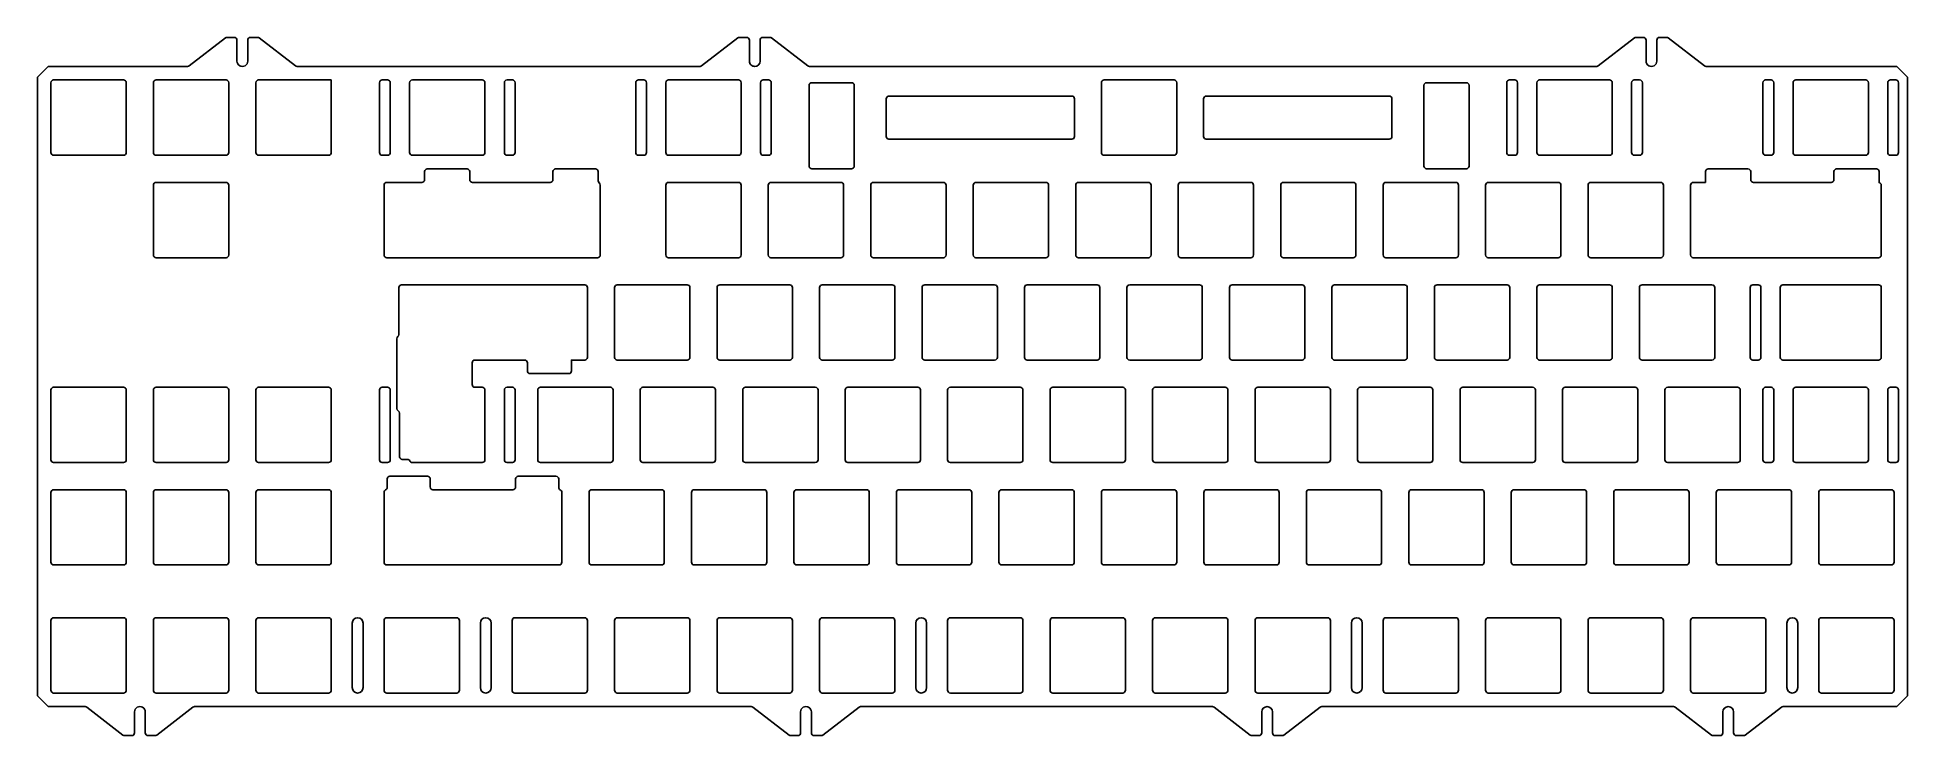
# Model space of a CAD drawing. Header units: millimetres. Extents: x -174 to 174, y -5 to 124.
import ezdxf

# ---------------------------------------------------------------- set-up
doc = ezdxf.new("R2010")
doc.units = ezdxf.units.MM
doc.layers.get('0').update_dxf_attribs({"linetype": 'CONTINUOUS'})

msp = doc.modelspace()

# ---------------------------------------------------------------- linework, layer by layer
for points in [[(-173.83, 116.86), (-173.83, 2.21, 0.198912), (-173.68, 1.86), (-171.98, 0.15, 0.198912), (-171.62, 0), (-164.95, 0, -0.165762), (-164.65, -0.1), (-157.92, -5.29, 0.165762), (-157.61, -5.4), (-156.28, -5.4, 0.414214), (-155.78, -4.9), (-155.78, -1, -1.000021), (-153.78, -1), (-153.78, -4.9, 0.414214), (-153.28, -5.4), (-151.95, -5.4, 0.165762), (-151.65, -5.29), (-144.92, -0.1, -0.165762), (-144.61, 0), (-41.13, 0, -0.165762), (-40.82, -0.1), (-34.09, -5.29, 0.165762), (-33.79, -5.4), (-32.46, -5.4, 0.414214), (-31.96, -4.9), (-31.96, -1, -1.000021), (-29.96, -1), (-29.96, -4.9, 0.414214), (-29.46, -5.4), (-28.13, -5.4, 0.165762), (-27.82, -5.29), (-21.09, -0.1, -0.165762), (-20.79, 0), (44.6, 0, -0.165762), (44.9, -0.1), (51.63, -5.29, 0.165762), (51.94, -5.4), (53.27, -5.4, 0.414214), (53.77, -4.9), (53.77, -1, -1), (55.77, -1), (55.77, -4.9, 0.414214), (56.27, -5.4), (57.6, -5.4, 0.165762), (57.9, -5.3), (64.64, -0.1, -0.165762), (64.94, 0), (130.32, 0, -0.165762), (130.63, -0.1), (137.36, -5.29, 0.165762), (137.66, -5.4), (138.99, -5.4, 0.414214), (139.49, -4.9), (139.49, -1, -0.999967), (141.49, -1), (141.49, -4.9, 0.414214), (141.99, -5.4), (143.32, -5.4, 0.165762), (143.63, -5.3), (150.36, -0.1, -0.165762), (150.67, 0), (171.62, 0, 0.198912), (171.98, 0.15), (173.68, 1.86, 0.198912), (173.83, 2.21), (173.83, 116.86, 0.198912), (173.68, 117.21), (171.98, 118.92, 0.198912), (171.62, 119.06), (136.38, 119.06, -0.165762), (136.07, 119.17), (129.34, 124.36, 0.165762), (129.04, 124.46), (127.71, 124.46, 0.414214), (127.21, 123.96), (127.21, 120.06, -1.000021), (125.21, 120.06), (125.21, 123.96, 0.414214), (124.71, 124.46), (123.38, 124.46, 0.165762), (123.07, 124.36), (116.34, 119.17, -0.165762), (116.04, 119.06), (-30.31, 119.06, -0.165762), (-30.62, 119.17), (-37.35, 124.36, 0.165762), (-37.65, 124.46), (-38.98, 124.46, 0.414214), (-39.48, 123.96), (-39.48, 120.06, -0.413822), (-40.48, 119.06, -0.414605), (-41.48, 120.06), (-41.48, 123.96, 0.414214), (-41.98, 124.46), (-43.31, 124.46, 0.165762), (-43.62, 124.36), (-50.35, 119.17, -0.165762), (-50.65, 119.06), (-125.56, 119.06, -0.165762), (-125.87, 119.17), (-132.6, 124.36, 0.165762), (-132.9, 124.46), (-134.23, 124.46, 0.414214), (-134.73, 123.96), (-134.73, 120.06, -1.000021), (-136.73, 120.06), (-136.73, 123.96, 0.414214), (-137.23, 124.46), (-138.56, 124.46, 0.165762), (-138.87, 124.36), (-145.6, 119.17, -0.165762), (-145.9, 119.06), (-171.62, 119.06, 0.198912), (-171.98, 118.92), (-173.68, 117.21, 0.198912)], [(-171.31, 103.04, 0.414214), (-170.81, 102.54), (-157.81, 102.54, 0.414214), (-157.31, 103.04), (-157.31, 116.04, 0.414214), (-157.81, 116.54), (-170.81, 116.54, 0.414214), (-171.31, 116.04)], [(-151.76, 116.54), (-138.76, 116.54, -0.414214), (-138.26, 116.04), (-138.26, 103.04, -0.414214), (-138.76, 102.54), (-151.76, 102.54, -0.414214), (-152.26, 103.04), (-152.26, 116.04, -0.414214)], [(-119.21, 116.54), (-119.21, 103.04, -0.414214), (-119.71, 102.54), (-132.71, 102.54, -0.414214), (-133.21, 103.04), (-133.21, 116.04, -0.414214), (-132.71, 116.54)], [(-108.73, 102.54, 0.414214), (-108.23, 103.04), (-108.23, 116.04, 0.414214), (-108.73, 116.54), (-109.73, 116.54, 0.414214), (-110.23, 116.04), (-110.23, 103.04, 0.414214), (-109.73, 102.54)], [(-91.13, 102.54), (-104.13, 102.54, -0.414214), (-104.63, 103.04), (-104.63, 116.04, -0.414214), (-104.13, 116.54), (-91.13, 116.54, -0.414214), (-90.63, 116.04), (-90.63, 103.04, -0.414214)], [(-85.03, 116.04, 0.414214), (-85.53, 116.54), (-86.53, 116.54, 0.414214), (-87.03, 116.04), (-87.03, 103.04, 0.414214), (-86.53, 102.54), (-85.53, 102.54, 0.414214), (-85.03, 103.04)], [(-61.11, 102.54), (-62.11, 102.54, -0.414214), (-62.61, 103.04), (-62.61, 116.04, -0.414214), (-62.11, 116.54), (-61.11, 116.54, -0.414214), (-60.61, 116.04), (-60.61, 103.04, -0.414214)], [(-57.01, 103.04), (-57.01, 116.04, -0.414214), (-56.51, 116.54), (-43.51, 116.54, -0.414214), (-43.01, 116.04), (-43.01, 103.04, -0.414214), (-43.51, 102.54), (-56.51, 102.54, -0.414214)], [(-37.91, 102.54, 0.414214), (-37.41, 103.04), (-37.41, 116.04, 0.414214), (-37.91, 116.54), (-38.91, 116.54, 0.414214), (-39.41, 116.04), (-39.41, 103.04, 0.414214), (-38.91, 102.54)], [(-22.49, 100.04), (-29.89, 100.04, -0.414214), (-30.39, 100.54), (-30.39, 115.54, -0.414214), (-29.89, 116.04), (-22.49, 116.04, -0.414214), (-21.99, 115.54), (-21.99, 100.54, -0.414214)], [(37.96, 116.04, 0.414214), (37.46, 116.54), (24.46, 116.54, 0.414214), (23.96, 116.04), (23.96, 103.04, 0.414214), (24.46, 102.54), (37.46, 102.54, 0.414214), (37.96, 103.04)], [(91.81, 100.04), (84.41, 100.04, -0.414214), (83.91, 100.54), (83.91, 115.54, -0.414214), (84.41, 116.04), (91.81, 116.04, -0.414214), (92.31, 115.54), (92.31, 100.54, -0.414214)], [(99.32, 103.04, 0.414214), (99.82, 102.54), (100.82, 102.54, 0.414214), (101.32, 103.04), (101.32, 116.04, 0.414214), (100.82, 116.54), (99.82, 116.54, 0.414214), (99.32, 116.04)], [(104.92, 103.04, 0.414214), (105.42, 102.54), (118.42, 102.54, 0.414214), (118.92, 103.04), (118.92, 116.04, 0.414214), (118.42, 116.54), (105.42, 116.54, 0.414214), (104.92, 116.04)], [(124.52, 116.04), (124.52, 103.04, -0.414214), (124.02, 102.54), (123.02, 102.54, -0.414214), (122.52, 103.04), (122.52, 116.04, -0.414214), (123.02, 116.54), (124.02, 116.54, -0.414214)], [(146.94, 103.04, 0.414214), (147.44, 102.54), (148.44, 102.54, 0.414214), (148.94, 103.04), (148.94, 116.04, 0.414214), (148.44, 116.54), (147.44, 116.54, 0.414214), (146.94, 116.04)], [(166.54, 116.04), (166.54, 103.04, -0.414214), (166.04, 102.54), (153.04, 102.54, -0.414214), (152.54, 103.04), (152.54, 116.04, -0.414214), (153.04, 116.54), (166.04, 116.54, -0.414214)], [(170.64, 116.54), (171.64, 116.54, -0.414214), (172.14, 116.04), (172.14, 103.04, -0.414214), (171.64, 102.54), (170.64, 102.54, -0.414214), (170.14, 103.04), (170.14, 116.04, -0.414214)], [(18.96, 113.04), (18.96, 106.04, -0.414214), (18.46, 105.54), (-15.54, 105.54, -0.414214), (-16.04, 106.04), (-16.04, 113.04, -0.414214), (-15.54, 113.54), (18.46, 113.54, -0.414214)], [(77.96, 113.04), (77.96, 106.04, -0.414214), (77.46, 105.54), (43.46, 105.54, -0.414214), (42.96, 106.04), (42.96, 113.04, -0.414214), (43.46, 113.54), (77.46, 113.54, -0.414214)], [(-151.76, 97.49, 0.414214), (-152.26, 96.99), (-152.26, 83.99, 0.414214), (-151.76, 83.49), (-138.76, 83.49, 0.414214), (-138.26, 83.99), (-138.26, 96.99, 0.414214), (-138.76, 97.49)], [(-109.39, 83.99), (-109.39, 96.99, -0.414214), (-108.89, 97.49), (-102.36, 97.49, 0.414214), (-101.86, 97.99), (-101.86, 99.49, -0.414214), (-101.36, 99.99), (-93.96, 99.99, -0.414214), (-93.46, 99.49), (-93.46, 97.99, 0.414214), (-92.96, 97.49), (-78.49, 97.49, 0.414214), (-77.99, 97.99), (-77.99, 99.49, -0.414214), (-77.49, 99.99), (-70.09, 99.99, -0.414214), (-69.59, 99.49), (-69.59, 97.79, 0.231757), (-69.39, 97.4, -0.231757), (-69.2, 97), (-69.2, 83.99, -0.414214), (-69.7, 83.49), (-108.89, 83.49, -0.414214)], [(-43.01, 96.99), (-43.01, 83.99, -0.414214), (-43.51, 83.49), (-56.51, 83.49, -0.414214), (-57.01, 83.99), (-57.01, 96.99, -0.414214), (-56.51, 97.49), (-43.51, 97.49, -0.414214)], [(-37.96, 83.99, 0.414214), (-37.46, 83.49), (-24.46, 83.49, 0.414214), (-23.96, 83.99), (-23.96, 96.99, 0.414214), (-24.46, 97.49), (-37.46, 97.49, 0.414214), (-37.96, 96.99)], [(-18.91, 83.99, 0.414214), (-18.41, 83.49), (-5.41, 83.49, 0.414214), (-4.91, 83.99), (-4.91, 96.99, 0.414214), (-5.41, 97.49), (-18.41, 97.49, 0.414214), (-18.91, 96.99)], [(0.64, 97.49), (13.64, 97.49, -0.414214), (14.14, 96.99), (14.14, 83.99, -0.414214), (13.64, 83.49), (0.64, 83.49, -0.414214), (0.14, 83.99), (0.14, 96.99, -0.414214)], [(19.19, 83.99, 0.414214), (19.69, 83.49), (32.69, 83.49, 0.414214), (33.19, 83.99), (33.19, 96.99, 0.414214), (32.69, 97.49), (19.69, 97.49, 0.414214), (19.19, 96.99)], [(38.74, 97.49), (51.74, 97.49, -0.414214), (52.24, 96.99), (52.24, 83.99, -0.414214), (51.74, 83.49), (38.74, 83.49, -0.414214), (38.24, 83.99), (38.24, 96.99, -0.414214)], [(71.29, 96.99), (71.29, 83.99, -0.414214), (70.79, 83.49), (57.79, 83.49, -0.414214), (57.29, 83.99), (57.29, 96.99, -0.414214), (57.79, 97.49), (70.79, 97.49, -0.414214)], [(90.34, 96.99), (90.34, 83.99, -0.414214), (89.84, 83.49), (76.84, 83.49, -0.414214), (76.34, 83.99), (76.34, 96.99, -0.414214), (76.84, 97.49), (89.84, 97.49, -0.414214)], [(95.89, 97.49, 0.414214), (95.39, 96.99), (95.39, 83.99, 0.414214), (95.89, 83.49), (108.89, 83.49, 0.414214), (109.39, 83.99), (109.39, 96.99, 0.414214), (108.89, 97.49)], [(114.44, 83.99, 0.414214), (114.94, 83.49), (127.94, 83.49, 0.414214), (128.44, 83.99), (128.44, 96.99, 0.414214), (127.94, 97.49), (114.94, 97.49, 0.414214), (114.44, 96.99)], [(168.93, 96.99, 0.348914), (168.54, 97.47), (168.54, 99.49, 0.414214), (168.04, 99.99), (160.64, 99.99, 0.414214), (160.14, 99.49), (160.14, 97.99, -0.414214), (159.64, 97.49), (145.16, 97.49, -0.414214), (144.66, 97.99), (144.66, 99.49, 0.414214), (144.16, 99.99), (136.76, 99.99, 0.414214), (136.26, 99.49), (136.26, 97.49), (133.99, 97.49, 0.414214), (133.49, 96.99), (133.49, 83.99, 0.414214), (133.99, 83.49), (168.43, 83.49, 0.414214), (168.93, 83.99)], [(-104.59, 45.68, 0.294347), (-105.04, 45.97), (-106.01, 45.97, -0.414214), (-106.51, 46.47), (-106.51, 54.55, 0.267949), (-106.76, 54.98, -0.267949), (-107.01, 55.41), (-107.01, 68.41, -0.231757), (-106.82, 68.81, 0.231757), (-106.63, 69.2), (-106.63, 77.94, -0.414214), (-106.13, 78.44), (-72.08, 78.44, -0.414214), (-71.58, 77.94), (-71.58, 64.94, -0.414214), (-72.08, 64.44), (-74.55, 64.44), (-74.55, 62.44, -0.414214), (-75.05, 61.94), (-82.25, 61.94, -0.414214), (-82.75, 62.44), (-82.75, 63.94, 0.414214), (-83.25, 64.44), (-92.51, 64.44, 0.414214), (-93.01, 63.94), (-93.01, 59.89, 0.414214), (-92.51, 59.39), (-91.13, 59.39, -0.414214), (-90.63, 58.89), (-90.63, 45.89, -0.414214), (-91.13, 45.39), (-104.13, 45.39, -0.294347)], [(-52.53, 77.94, 0.414214), (-53.03, 78.44), (-66.03, 78.44, 0.414214), (-66.53, 77.94), (-66.53, 64.94, 0.414214), (-66.03, 64.44), (-53.03, 64.44, 0.414214), (-52.53, 64.94)], [(-33.98, 64.44), (-46.98, 64.44, -0.414214), (-47.48, 64.94), (-47.48, 77.94, -0.414214), (-46.98, 78.44), (-33.98, 78.44, -0.414214), (-33.48, 77.94), (-33.48, 64.94, -0.414214)], [(-27.93, 78.44, 0.414214), (-28.43, 77.94), (-28.43, 64.94, 0.414214), (-27.93, 64.44), (-14.93, 64.44, 0.414214), (-14.43, 64.94), (-14.43, 77.94, 0.414214), (-14.93, 78.44)], [(-8.88, 78.44, 0.414214), (-9.38, 77.94), (-9.38, 64.94, 0.414214), (-8.88, 64.44), (4.12, 64.44, 0.414214), (4.62, 64.94), (4.62, 77.94, 0.414214), (4.12, 78.44)], [(10.17, 78.44), (23.17, 78.44, -0.414214), (23.67, 77.94), (23.67, 64.94, -0.414214), (23.17, 64.44), (10.17, 64.44, -0.414214), (9.67, 64.94), (9.67, 77.94, -0.414214)], [(42.72, 77.94), (42.72, 64.94, -0.414214), (42.22, 64.44), (29.22, 64.44, -0.414214), (28.72, 64.94), (28.72, 77.94, -0.414214), (29.22, 78.44), (42.22, 78.44, -0.414214)], [(47.77, 64.94, 0.414214), (48.27, 64.44), (61.27, 64.44, 0.414214), (61.77, 64.94), (61.77, 77.94, 0.414214), (61.27, 78.44), (48.27, 78.44, 0.414214), (47.77, 77.94)], [(80.32, 64.44), (67.32, 64.44, -0.414214), (66.82, 64.94), (66.82, 77.94, -0.414214), (67.32, 78.44), (80.32, 78.44, -0.414214), (80.82, 77.94), (80.82, 64.94, -0.414214)], [(99.87, 77.94, 0.414214), (99.37, 78.44), (86.37, 78.44, 0.414214), (85.87, 77.94), (85.87, 64.94, 0.414214), (86.37, 64.44), (99.37, 64.44, 0.414214), (99.87, 64.94)], [(104.92, 64.94), (104.92, 77.94, -0.414214), (105.42, 78.44), (118.42, 78.44, -0.414214), (118.92, 77.94), (118.92, 64.94, -0.414214), (118.42, 64.44), (105.42, 64.44, -0.414214)], [(124.47, 78.44), (137.47, 78.44, -0.414214), (137.97, 77.94), (137.97, 64.94, -0.414214), (137.47, 64.44), (124.47, 64.44, -0.414214), (123.97, 64.94), (123.97, 77.94, -0.414214)], [(146.56, 77.94, 0.414214), (146.06, 78.44), (145.06, 78.44, 0.414214), (144.56, 77.94), (144.56, 64.94, 0.414214), (145.06, 64.44), (146.06, 64.44, 0.414214), (146.56, 64.94)], [(168.43, 64.44), (150.66, 64.44, -0.414214), (150.16, 64.94), (150.16, 77.94, -0.414214), (150.66, 78.44), (168.43, 78.44, -0.414214), (168.93, 77.94), (168.93, 64.94, -0.414214)], [(-171.31, 45.89), (-171.31, 58.89, -0.414214), (-170.81, 59.39), (-157.81, 59.39, -0.414214), (-157.31, 58.89), (-157.31, 45.89, -0.414214), (-157.81, 45.39), (-170.81, 45.39, -0.414214)], [(-138.26, 58.89, 0.414214), (-138.76, 59.39), (-151.76, 59.39, 0.414214), (-152.26, 58.89), (-152.26, 45.89, 0.414214), (-151.76, 45.39), (-138.76, 45.39, 0.414214), (-138.26, 45.89)], [(-133.21, 45.89), (-133.21, 58.89, -0.414214), (-132.71, 59.39), (-119.71, 59.39, -0.414214), (-119.21, 58.89), (-119.21, 45.89, -0.414214), (-119.71, 45.39), (-132.71, 45.39, -0.414214)], [(-108.23, 58.89), (-108.23, 45.89, -0.414214), (-108.73, 45.39), (-109.73, 45.39, -0.414214), (-110.23, 45.89), (-110.23, 58.89, -0.414214), (-109.73, 59.39), (-108.73, 59.39, -0.414214)], [(-87.03, 45.89), (-87.03, 58.89, -0.414214), (-86.53, 59.39), (-85.53, 59.39, -0.414214), (-85.03, 58.89), (-85.03, 45.89, -0.414214), (-85.53, 45.39), (-86.53, 45.39, -0.414214)], [(-66.82, 58.89, 0.414214), (-67.32, 59.39), (-80.32, 59.39, 0.414214), (-80.82, 58.89), (-80.82, 45.89, 0.414214), (-80.32, 45.39), (-67.32, 45.39, 0.414214), (-66.82, 45.89)], [(-61.27, 59.39), (-48.27, 59.39, -0.414214), (-47.77, 58.89), (-47.77, 45.89, -0.414214), (-48.27, 45.39), (-61.27, 45.39, -0.414214), (-61.77, 45.89), (-61.77, 58.89, -0.414214)], [(-29.22, 45.39, 0.414214), (-28.72, 45.89), (-28.72, 58.89, 0.414214), (-29.22, 59.39), (-42.22, 59.39, 0.414214), (-42.72, 58.89), (-42.72, 45.89, 0.414214), (-42.22, 45.39)], [(-9.67, 58.89), (-9.67, 45.89, -0.414214), (-10.17, 45.39), (-23.17, 45.39, -0.414214), (-23.67, 45.89), (-23.67, 58.89, -0.414214), (-23.17, 59.39), (-10.17, 59.39, -0.414214)], [(-4.12, 59.39), (8.88, 59.39, -0.414214), (9.38, 58.89), (9.38, 45.89, -0.414214), (8.88, 45.39), (-4.12, 45.39, -0.414214), (-4.62, 45.89), (-4.62, 58.89, -0.414214)], [(28.43, 58.89), (28.43, 45.89, -0.414214), (27.93, 45.39), (14.93, 45.39, -0.414214), (14.43, 45.89), (14.43, 58.89, -0.414214), (14.93, 59.39), (27.93, 59.39, -0.414214)], [(47.48, 58.89), (47.48, 45.89, -0.414214), (46.98, 45.39), (33.98, 45.39, -0.414214), (33.48, 45.89), (33.48, 58.89, -0.414214), (33.98, 59.39), (46.98, 59.39, -0.414214)], [(52.53, 45.89, 0.414214), (53.03, 45.39), (66.03, 45.39, 0.414214), (66.53, 45.89), (66.53, 58.89, 0.414214), (66.03, 59.39), (53.03, 59.39, 0.414214), (52.53, 58.89)], [(85.58, 58.89, 0.414214), (85.08, 59.39), (72.08, 59.39, 0.414214), (71.58, 58.89), (71.58, 45.89, 0.414214), (72.08, 45.39), (85.08, 45.39, 0.414214), (85.58, 45.89)], [(90.63, 45.89), (90.63, 58.89, -0.414214), (91.13, 59.39), (104.13, 59.39, -0.414214), (104.63, 58.89), (104.63, 45.89, -0.414214), (104.13, 45.39), (91.13, 45.39, -0.414214)], [(123.68, 58.89, 0.414214), (123.18, 59.39), (110.18, 59.39, 0.414214), (109.68, 58.89), (109.68, 45.89, 0.414214), (110.18, 45.39), (123.18, 45.39, 0.414214), (123.68, 45.89)], [(129.23, 59.39), (142.23, 59.39, -0.414214), (142.73, 58.89), (142.73, 45.89, -0.414214), (142.23, 45.39), (129.23, 45.39, -0.414214), (128.73, 45.89), (128.73, 58.89, -0.414214)], [(146.94, 45.89), (146.94, 58.89, -0.414214), (147.44, 59.39), (148.44, 59.39, -0.414214), (148.94, 58.89), (148.94, 45.89, -0.414214), (148.44, 45.39), (147.44, 45.39, -0.414214)], [(152.54, 45.89), (152.54, 58.89, -0.414214), (153.04, 59.39), (166.04, 59.39, -0.414214), (166.54, 58.89), (166.54, 45.89, -0.414214), (166.04, 45.39), (153.04, 45.39, -0.414214)], [(170.14, 45.89, 0.414214), (170.64, 45.39), (171.64, 45.39, 0.414214), (172.14, 45.89), (172.14, 58.89, 0.414214), (171.64, 59.39), (170.64, 59.39, 0.414214), (170.14, 58.89)], [(-76.93, 40.75, 0.294347), (-76.64, 40.29, -0.294347), (-76.34, 39.84), (-76.34, 26.84, -0.414214), (-76.84, 26.34), (-108.89, 26.34, -0.414214), (-109.39, 26.84), (-109.39, 39.84, -0.294347), (-109.1, 40.29, 0.294347), (-108.81, 40.75), (-108.81, 42.34, -0.414214), (-108.31, 42.84), (-101.31, 42.84, -0.414214), (-100.81, 42.34), (-100.81, 40.84, 0.414214), (-100.31, 40.34), (-85.43, 40.34, 0.414214), (-84.93, 40.84), (-84.93, 42.34, -0.414214), (-84.43, 42.84), (-77.43, 42.84, -0.414214), (-76.93, 42.34)], [(-170.81, 40.34, 0.414214), (-171.31, 39.84), (-171.31, 26.84, 0.414214), (-170.81, 26.34), (-157.81, 26.34, 0.414214), (-157.31, 26.84), (-157.31, 39.84, 0.414214), (-157.81, 40.34)], [(-151.76, 40.34), (-138.76, 40.34, -0.414214), (-138.26, 39.84), (-138.26, 26.84, -0.414214), (-138.76, 26.34), (-151.76, 26.34, -0.414214), (-152.26, 26.84), (-152.26, 39.84, -0.414214)], [(-119.71, 26.34), (-132.71, 26.34, -0.414214), (-133.21, 26.84), (-133.21, 39.84, -0.414214), (-132.71, 40.34), (-119.71, 40.34, -0.414214), (-119.21, 39.84), (-119.21, 26.84, -0.414214)], [(-71.29, 26.84, 0.414214), (-70.79, 26.34), (-57.79, 26.34, 0.414214), (-57.29, 26.84), (-57.29, 39.84, 0.414214), (-57.79, 40.34), (-70.79, 40.34, 0.414214), (-71.29, 39.84)], [(-52.24, 26.84, 0.414214), (-51.74, 26.34), (-38.74, 26.34, 0.414214), (-38.24, 26.84), (-38.24, 39.84, 0.414214), (-38.74, 40.34), (-51.74, 40.34, 0.414214), (-52.24, 39.84)], [(-33.19, 26.84), (-33.19, 39.84, -0.414214), (-32.69, 40.34), (-19.69, 40.34, -0.414214), (-19.19, 39.84), (-19.19, 26.84, -0.414214), (-19.69, 26.34), (-32.69, 26.34, -0.414214)], [(-14.14, 26.84, 0.414214), (-13.64, 26.34), (-0.64, 26.34, 0.414214), (-0.14, 26.84), (-0.14, 39.84, 0.414214), (-0.64, 40.34), (-13.64, 40.34, 0.414214), (-14.14, 39.84)], [(18.91, 39.84, 0.414214), (18.41, 40.34), (5.41, 40.34, 0.414214), (4.91, 39.84), (4.91, 26.84, 0.414214), (5.41, 26.34), (18.41, 26.34, 0.414214), (18.91, 26.84)], [(37.96, 39.84), (37.96, 26.84, -0.414214), (37.46, 26.34), (24.46, 26.34, -0.414214), (23.96, 26.84), (23.96, 39.84, -0.414214), (24.46, 40.34), (37.46, 40.34, -0.414214)], [(56.51, 26.34), (43.51, 26.34, -0.414214), (43.01, 26.84), (43.01, 39.84, -0.414214), (43.51, 40.34), (56.51, 40.34, -0.414214), (57.01, 39.84), (57.01, 26.84, -0.414214)], [(62.06, 26.84), (62.06, 39.84, -0.414214), (62.56, 40.34), (75.56, 40.34, -0.414214), (76.06, 39.84), (76.06, 26.84, -0.414214), (75.56, 26.34), (62.56, 26.34, -0.414214)], [(81.61, 40.34), (94.61, 40.34, -0.414214), (95.11, 39.84), (95.11, 26.84, -0.414214), (94.61, 26.34), (81.61, 26.34, -0.414214), (81.11, 26.84), (81.11, 39.84, -0.414214)], [(114.16, 39.84), (114.16, 26.84, -0.414214), (113.66, 26.34), (100.66, 26.34, -0.414214), (100.16, 26.84), (100.16, 39.84, -0.414214), (100.66, 40.34), (113.66, 40.34, -0.414214)], [(119.21, 26.84), (119.21, 39.84, -0.414214), (119.71, 40.34), (132.71, 40.34, -0.414214), (133.21, 39.84), (133.21, 26.84, -0.414214), (132.71, 26.34), (119.71, 26.34, -0.414214)], [(152.26, 39.84), (152.26, 26.84, -0.414214), (151.76, 26.34), (138.76, 26.34, -0.414214), (138.26, 26.84), (138.26, 39.84, -0.414214), (138.76, 40.34), (151.76, 40.34, -0.414214)], [(157.81, 40.34, 0.414214), (157.31, 39.84), (157.31, 26.84, 0.414214), (157.81, 26.34), (170.81, 26.34, 0.414214), (171.31, 26.84), (171.31, 39.84, 0.414214), (170.81, 40.34)], [(-171.31, 3.03), (-171.31, 16.03, -0.414214), (-170.81, 16.52), (-157.81, 16.52, -0.414214), (-157.31, 16.03), (-157.31, 3.03, -0.414214), (-157.81, 2.52), (-170.81, 2.52, -0.414214)], [(-152.26, 3.03, 0.414214), (-151.76, 2.52), (-138.76, 2.52, 0.414214), (-138.26, 3.03), (-138.26, 16.03, 0.414214), (-138.76, 16.52), (-151.76, 16.52, 0.414214), (-152.26, 16.03)], [(-133.21, 3.03), (-133.21, 16.03, -0.414214), (-132.71, 16.52), (-119.71, 16.52, -0.414214), (-119.21, 16.03), (-119.21, 3.03, -0.414214), (-119.71, 2.52), (-132.71, 2.52, -0.414214)], [(-115.3, 3.52, 1), (-113.3, 3.52), (-113.3, 15.53, 1), (-115.3, 15.53)], [(-109.39, 3.03, 0.414214), (-108.89, 2.52), (-95.89, 2.52, 0.414214), (-95.39, 3.03), (-95.39, 16.03, 0.414214), (-95.89, 16.52), (-108.89, 16.52, 0.414214), (-109.39, 16.03)], [(-91.49, 3.52), (-91.49, 15.53, -1), (-89.49, 15.53), (-89.49, 3.52, -1)], [(-85.08, 16.52, 0.414214), (-85.58, 16.03), (-85.58, 3.03, 0.414214), (-85.08, 2.52), (-72.08, 2.52, 0.414214), (-71.58, 3.03), (-71.58, 16.03, 0.414214), (-72.08, 16.52)], [(-53.03, 2.52, 0.414214), (-52.53, 3.03), (-52.53, 16.03, 0.414214), (-53.03, 16.52), (-66.03, 16.52, 0.414214), (-66.53, 16.03), (-66.53, 3.03, 0.414214), (-66.03, 2.52)], [(-33.48, 16.03, 0.414214), (-33.98, 16.52), (-46.98, 16.52, 0.414214), (-47.48, 16.03), (-47.48, 3.03, 0.414214), (-46.98, 2.52), (-33.98, 2.52, 0.414214), (-33.48, 3.03)], [(-14.93, 2.52, 0.414214), (-14.43, 3.03), (-14.43, 16.03, 0.414214), (-14.93, 16.52), (-27.93, 16.52, 0.414214), (-28.43, 16.03), (-28.43, 3.03, 0.414214), (-27.93, 2.52)], [(-8.53, 15.53), (-8.53, 3.52, -1), (-10.53, 3.52), (-10.53, 15.53, -1)], [(9.38, 16.03), (9.38, 3.03, -0.414214), (8.88, 2.52), (-4.12, 2.52, -0.414214), (-4.62, 3.03), (-4.62, 16.03, -0.414214), (-4.12, 16.52), (8.88, 16.52, -0.414214)], [(14.43, 3.03, 0.414214), (14.93, 2.52), (27.93, 2.52, 0.414214), (28.43, 3.03), (28.43, 16.03, 0.414214), (27.93, 16.52), (14.93, 16.52, 0.414214), (14.43, 16.03)], [(46.98, 2.52), (33.98, 2.52, -0.414214), (33.48, 3.03), (33.48, 16.03, -0.414214), (33.98, 16.52), (46.98, 16.52, -0.414214), (47.48, 16.03), (47.48, 3.03, -0.414214)], [(66.03, 2.52), (53.03, 2.52, -0.414214), (52.53, 3.03), (52.53, 16.03, -0.414214), (53.03, 16.52), (66.03, 16.52, -0.414214), (66.53, 16.03), (66.53, 3.03, -0.414214)], [(72.44, 15.53, 1), (70.44, 15.53), (70.44, 3.52, 1), (72.44, 3.52)], [(89.84, 2.52), (76.84, 2.52, -0.414214), (76.34, 3.03), (76.34, 16.03, -0.414214), (76.84, 16.52), (89.84, 16.52, -0.414214), (90.34, 16.03), (90.34, 3.03, -0.414214)], [(95.89, 16.52, 0.414214), (95.39, 16.03), (95.39, 3.03, 0.414214), (95.89, 2.52), (108.89, 2.52, 0.414214), (109.39, 3.03), (109.39, 16.03, 0.414214), (108.89, 16.52)], [(127.94, 2.52), (114.94, 2.52, -0.414214), (114.44, 3.03), (114.44, 16.03, -0.414214), (114.94, 16.52), (127.94, 16.52, -0.414214), (128.44, 16.03), (128.44, 3.03, -0.414214)], [(146.99, 2.52, 0.414214), (147.49, 3.03), (147.49, 16.03, 0.414214), (146.99, 16.52), (133.99, 16.52, 0.414214), (133.49, 16.03), (133.49, 3.03, 0.414214), (133.99, 2.52)], [(153.4, 15.53), (153.4, 3.52, -1), (151.4, 3.52), (151.4, 15.53, -1)], [(170.81, 2.52, 0.414214), (171.31, 3.03), (171.31, 16.03, 0.414214), (170.81, 16.52), (157.81, 16.52, 0.414214), (157.31, 16.03), (157.31, 3.03, 0.414214), (157.81, 2.52)]]:
    msp.add_lwpolyline(points, format="xyb", close=True)

doc.saveas('drawing.dxf')
